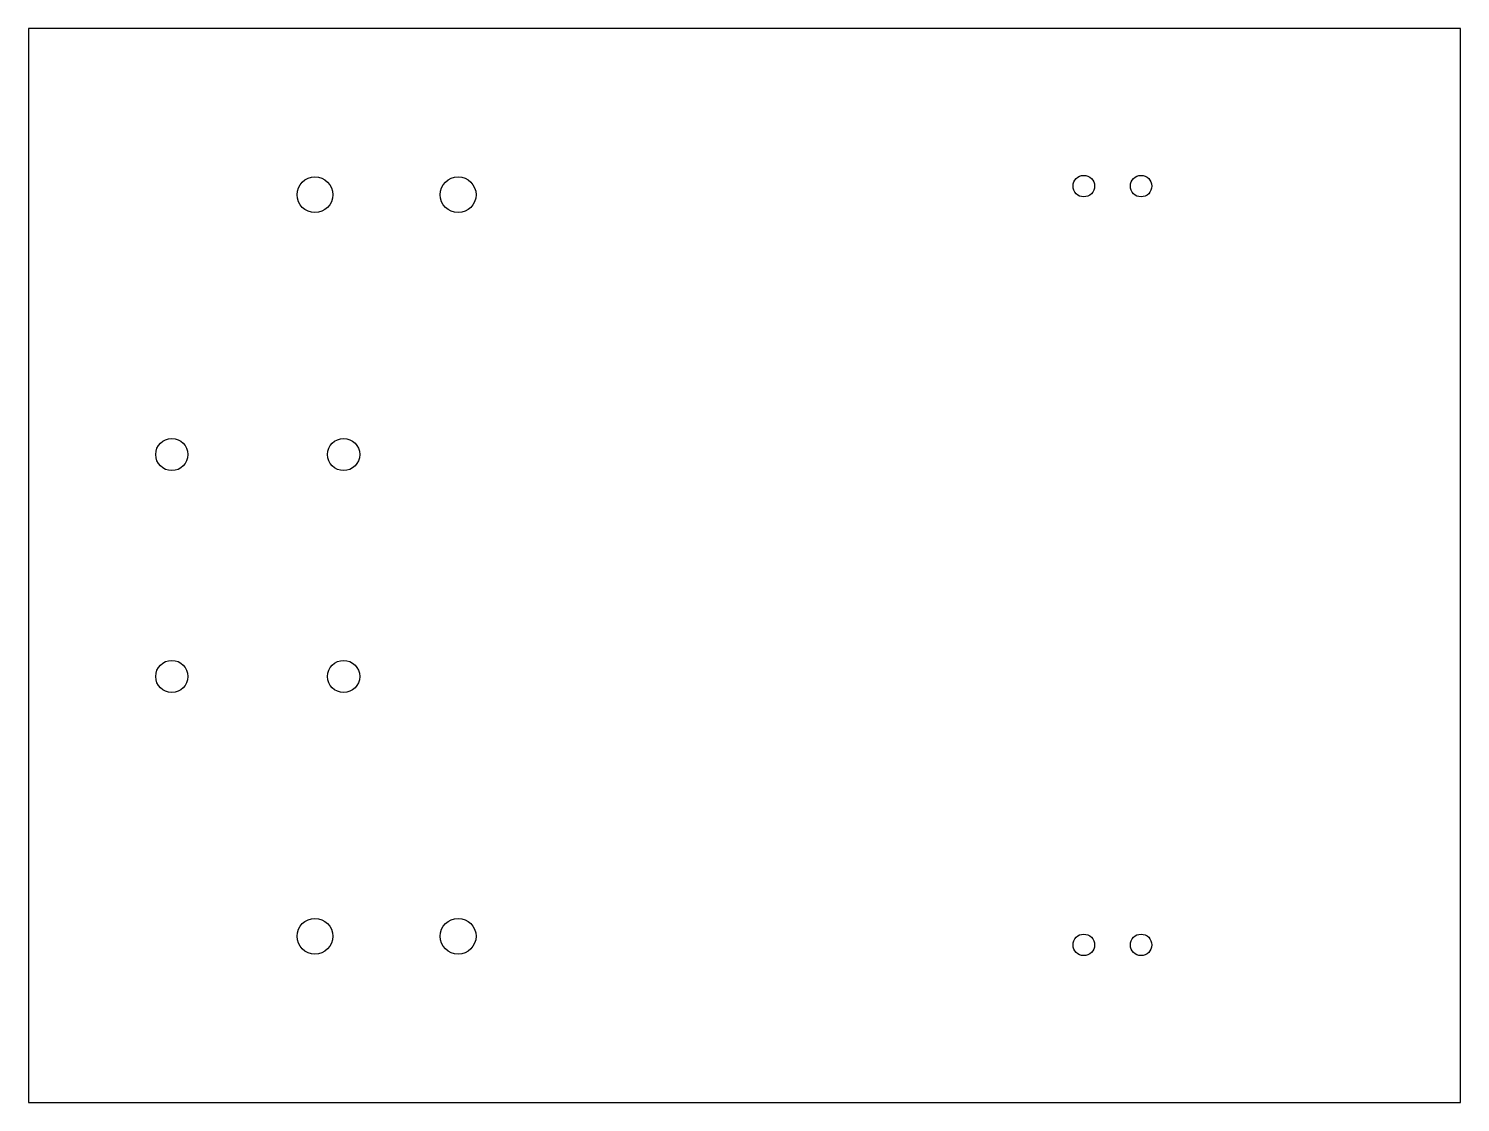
# Model space of a CAD drawing. Header units: millimetres. Extents: x 0 to 200, y 0 to 150.
import ezdxf

# ---------------------------------------------------------------- set-up
doc = ezdxf.new("R2010")
doc.units = ezdxf.units.MM

msp = doc.modelspace()

# ---------------------------------------------------------------- linework, layer by layer
at = {"color": 7, "linetype": 'Continuous', "lineweight": 25}
for p, q in [((200, 150), (0, 150)), ((0, 150), (0, 0)), ((200, 0), (200, 150)), ((0, 0), (200, 0))]:
    msp.add_line(p, q, dxfattribs=at)
for centre, radius in [((40, 126.8), 2.5), ((60, 126.8), 2.5), ((147.4, 128), 1.5), ((155.4, 128), 1.5), ((20, 90.5), 2.25), ((44, 90.5), 2.25), ((20, 59.5), 2.25), ((44, 59.5), 2.25), ((40, 23.2), 2.5), ((60, 23.2), 2.5), ((147.4, 22), 1.5), ((155.4, 22), 1.5)]:
    msp.add_circle(centre, radius, dxfattribs=at)

doc.saveas('drawing.dxf')
